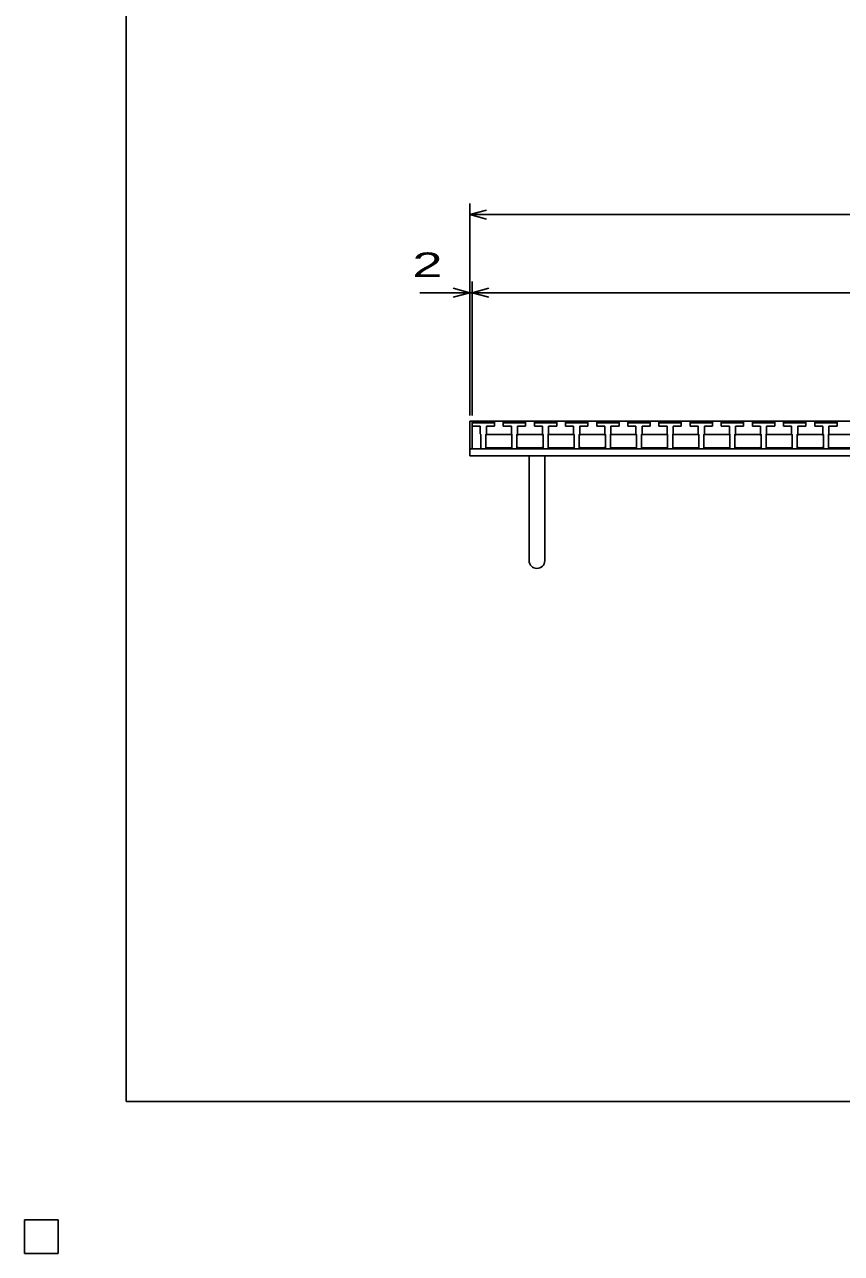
# Model space of a CAD drawing. Units: millimetres, scale not verified. Extents: x -1820 to 1731, y -1282 to 1054.
# Drawn here: x -1820 to -1088, y -1282 to -182 of the extents above; entities that cross this region are included whole.
import ezdxf
from ezdxf.enums import TextEntityAlignment as Align

# ---------------------------------------------------------------- set-up
doc = ezdxf.new("R2010")
doc.units = ezdxf.units.MM
doc.header["$LTSCALE"] = 10
for name, color, linetype, lineweight in [('0_2', 150, 'Continuous', 25), ('16', 3, 'Continuous', 25), ('19', 6, 'Continuous', 25), ('22', 2, 'Continuous', 25)]:
    doc.layers.add(name, color=color, linetype=linetype, lineweight=lineweight)
doc.styles.add('ベクトル', font='')
doc.styles.get('ベクトル').set_extended_font_data('ベクトル')

msp = doc.modelspace()

# ---------------------------------------------------------------- linework, layer by layer
at = {"layer": '0_2'}
for p, q in [((-1729, -1146.5), (-1729, 1053.5)), ((1731, -1146.5), (-1729, -1146.5))]:
    msp.add_line(p, q, dxfattribs=at)
at = {"layer": '16'}
for p, q in [((-1419, -538.5), (-1418.5, -537)), ((-1419, -537), (-423, -537)), ((-1419, -537), (-1419, -562)), ((-1419, -538.5), (-1419, -541.5)), ((-1399, -538.5), (-1419, -538.5)), ((-1418.5, -537), (-1415.6, -537)), ((-1415.6, -537), (-1415.1, -538.5)), ((-1410.95, -538.5), (-1410.45, -537)), ((-1410.45, -537), (-1407.55, -537)), ((-1407.55, -537), (-1407.05, -538.5)), ((-1402.9, -538.5), (-1402.4, -537)), ((-1402.4, -537), (-1399.5, -537)), ((-1399.5, -537), (-1399, -538.5)), ((-1399, -541.5), (-1399, -538.5)), ((-1391.1, -538.5), (-1390.6, -537)), ((-1391.1, -538.5), (-1391.1, -541.5)), ((-1371.1, -538.5), (-1391.1, -538.5)), ((-1390.6, -537), (-1387.7, -537)), ((-1387.7, -537), (-1387.2, -538.5)), ((-1383.05, -538.5), (-1382.55, -537)), ((-1382.55, -537), (-1379.65, -537)), ((-1379.65, -537), (-1379.15, -538.5)), ((-1375, -538.5), (-1374.5, -537)), ((-1374.5, -537), (-1371.6, -537)), ((-1371.6, -537), (-1371.1, -538.5)), ((-1371.1, -541.5), (-1371.1, -538.5)), ((-1363.2, -538.5), (-1362.7, -537)), ((-1363.2, -538.5), (-1363.2, -541.5)), ((-1343.2, -538.5), (-1363.2, -538.5)), ((-1362.7, -537), (-1359.8, -537)), ((-1359.8, -537), (-1359.3, -538.5)), ((-1355.15, -538.5), (-1354.65, -537)), ((-1354.65, -537), (-1351.75, -537)), ((-1351.75, -537), (-1351.25, -538.5)), ((-1347.1, -538.5), (-1346.6, -537)), ((-1346.6, -537), (-1343.7, -537)), ((-1343.7, -537), (-1343.2, -538.5)), ((-1343.2, -541.5), (-1343.2, -538.5)), ((-1335.3, -538.5), (-1334.8, -537)), ((-1335.3, -538.5), (-1335.3, -541.5)), ((-1315.3, -538.5), (-1335.3, -538.5)), ((-1334.8, -537), (-1331.9, -537)), ((-1331.9, -537), (-1331.4, -538.5)), ((-1327.25, -538.5), (-1326.75, -537)), ((-1326.75, -537), (-1323.85, -537)), ((-1323.85, -537), (-1323.35, -538.5)), ((-1319.2, -538.5), (-1318.7, -537)), ((-1318.7, -537), (-1315.8, -537)), ((-1315.8, -537), (-1315.3, -538.5)), ((-1315.3, -541.5), (-1315.3, -538.5)), ((-1307.4, -538.5), (-1306.9, -537)), ((-1307.4, -538.5), (-1307.4, -541.5)), ((-1287.4, -538.5), (-1307.4, -538.5)), ((-1306.9, -537), (-1304, -537)), ((-1304, -537), (-1303.5, -538.5)), ((-1299.35, -538.5), (-1298.85, -537)), ((-1298.85, -537), (-1295.95, -537)), ((-1295.95, -537), (-1295.45, -538.5)), ((-1291.3, -538.5), (-1290.8, -537)), ((-1290.8, -537), (-1287.9, -537)), ((-1287.9, -537), (-1287.4, -538.5)), ((-1287.4, -541.5), (-1287.4, -538.5)), ((-1279.5, -538.5), (-1279, -537)), ((-1279.5, -538.5), (-1279.5, -541.5)), ((-1259.5, -538.5), (-1279.5, -538.5)), ((-1279, -537), (-1276.1, -537)), ((-1276.1, -537), (-1275.6, -538.5)), ((-1271.45, -538.5), (-1270.95, -537)), ((-1270.95, -537), (-1268.05, -537)), ((-1268.05, -537), (-1267.55, -538.5)), ((-1263.4, -538.5), (-1262.9, -537)), ((-1262.9, -537), (-1260, -537)), ((-1260, -537), (-1259.5, -538.5)), ((-1259.5, -541.5), (-1259.5, -538.5)), ((-1251.6, -538.5), (-1251.1, -537)), ((-1251.6, -538.5), (-1251.6, -541.5)), ((-1231.6, -538.5), (-1251.6, -538.5)), ((-1251.1, -537), (-1248.2, -537)), ((-1248.2, -537), (-1247.7, -538.5)), ((-1243.55, -538.5), (-1243.05, -537)), ((-1243.05, -537), (-1240.15, -537)), ((-1240.15, -537), (-1239.65, -538.5)), ((-1235.5, -538.5), (-1235, -537)), ((-1235, -537), (-1232.1, -537)), ((-1232.1, -537), (-1231.6, -538.5)), ((-1231.6, -541.5), (-1231.6, -538.5)), ((-1223.7, -538.5), (-1223.2, -537)), ((-1223.7, -538.5), (-1223.7, -541.5)), ((-1203.7, -538.5), (-1223.7, -538.5)), ((-1223.2, -537), (-1220.3, -537)), ((-1220.3, -537), (-1219.8, -538.5)), ((-1215.65, -538.5), (-1215.15, -537)), ((-1215.15, -537), (-1212.25, -537)), ((-1212.25, -537), (-1211.75, -538.5)), ((-1207.6, -538.5), (-1207.1, -537)), ((-1207.1, -537), (-1204.2, -537)), ((-1204.2, -537), (-1203.7, -538.5)), ((-1203.7, -541.5), (-1203.7, -538.5)), ((-1195.8, -538.5), (-1195.3, -537)), ((-1195.8, -538.5), (-1195.8, -541.5)), ((-1175.8, -538.5), (-1195.8, -538.5)), ((-1195.3, -537), (-1192.4, -537)), ((-1192.4, -537), (-1191.9, -538.5)), ((-1187.75, -538.5), (-1187.25, -537)), ((-1187.25, -537), (-1184.35, -537)), ((-1184.35, -537), (-1183.85, -538.5)), ((-1179.7, -538.5), (-1179.2, -537)), ((-1179.2, -537), (-1176.3, -537)), ((-1176.3, -537), (-1175.8, -538.5)), ((-1175.8, -541.5), (-1175.8, -538.5)), ((-1167.9, -538.5), (-1167.4, -537)), ((-1167.9, -538.5), (-1167.9, -541.5)), ((-1147.9, -538.5), (-1167.9, -538.5)), ((-1167.4, -537), (-1164.5, -537)), ((-1164.5, -537), (-1164, -538.5)), ((-1159.85, -538.5), (-1159.35, -537)), ((-1159.35, -537), (-1156.45, -537)), ((-1156.45, -537), (-1155.95, -538.5)), ((-1151.8, -538.5), (-1151.3, -537)), ((-1151.3, -537), (-1148.4, -537)), ((-1148.4, -537), (-1147.9, -538.5)), ((-1147.9, -541.5), (-1147.9, -538.5)), ((-1140, -538.5), (-1139.5, -537)), ((-1140, -538.5), (-1140, -541.5)), ((-1120, -538.5), (-1140, -538.5)), ((-1139.5, -537), (-1136.6, -537)), ((-1136.6, -537), (-1136.1, -538.5)), ((-1131.95, -538.5), (-1131.45, -537)), ((-1131.45, -537), (-1128.55, -537)), ((-1128.55, -537), (-1128.05, -538.5)), ((-1123.9, -538.5), (-1123.4, -537)), ((-1123.4, -537), (-1120.5, -537)), ((-1120.5, -537), (-1120, -538.5)), ((-1120, -541.5), (-1120, -538.5)), ((-1112.1, -538.5), (-1111.6, -537)), ((-1112.1, -538.5), (-1112.1, -541.5)), ((-1092.1, -538.5), (-1112.1, -538.5)), ((-1111.6, -537), (-1108.7, -537)), ((-1108.7, -537), (-1108.2, -538.5)), ((-1104.05, -538.5), (-1103.55, -537)), ((-1103.55, -537), (-1100.65, -537)), ((-1100.65, -537), (-1100.15, -538.5)), ((-1096, -538.5), (-1095.5, -537)), ((-1095.5, -537), (-1092.6, -537)), ((-1092.6, -537), (-1092.1, -538.5)), ((-1092.1, -541.5), (-1092.1, -538.5)), ((-1419, -541.5), (-1411.75, -541.5)), ((-1411.75, -541.5), (-1411.75, -548.5)), ((-1411.75, -548.5), (-1411.25, -549)), ((-1411.25, -549), (-1411.25, -562)), ((-1406.75, -549), (-1406.25, -548.5)), ((-1406.75, -562), (-1406.75, -549)), ((-1406.75, -550), (-1405.75, -549)), ((-1406.25, -548.5), (-1406.25, -541.5)), ((-1406.25, -541.5), (-1399, -541.5)), ((-1405.75, -549), (-1384.35, -549)), ((-1391.1, -541.5), (-1383.85, -541.5)), ((-1384.35, -549), (-1383.35, -550)), ((-1383.85, -541.5), (-1383.85, -548.5)), ((-1383.85, -548.5), (-1383.35, -549)), ((-1383.35, -549), (-1383.35, -562)), ((-1378.85, -549), (-1378.35, -548.5)), ((-1378.85, -562), (-1378.85, -549)), ((-1378.85, -550), (-1377.85, -549)), ((-1378.35, -548.5), (-1378.35, -541.5)), ((-1378.35, -541.5), (-1371.1, -541.5)), ((-1377.85, -549), (-1356.45, -549)), ((-1363.2, -541.5), (-1355.95, -541.5)), ((-1356.45, -549), (-1355.45, -550)), ((-1355.95, -541.5), (-1355.95, -548.5)), ((-1355.95, -548.5), (-1355.45, -549)), ((-1355.45, -549), (-1355.45, -562)), ((-1350.95, -549), (-1350.45, -548.5)), ((-1350.95, -562), (-1350.95, -549)), ((-1350.95, -550), (-1349.95, -549)), ((-1350.45, -548.5), (-1350.45, -541.5)), ((-1350.45, -541.5), (-1343.2, -541.5)), ((-1349.95, -549), (-1328.55, -549)), ((-1335.3, -541.5), (-1328.05, -541.5)), ((-1328.55, -549), (-1327.55, -550)), ((-1328.05, -541.5), (-1328.05, -548.5)), ((-1328.05, -548.5), (-1327.55, -549)), ((-1327.55, -549), (-1327.55, -562)), ((-1323.05, -549), (-1322.55, -548.5)), ((-1323.05, -562), (-1323.05, -549)), ((-1323.05, -550), (-1322.05, -549)), ((-1322.55, -548.5), (-1322.55, -541.5)), ((-1322.55, -541.5), (-1315.3, -541.5)), ((-1322.05, -549), (-1300.65, -549)), ((-1307.4, -541.5), (-1300.15, -541.5)), ((-1300.65, -549), (-1299.65, -550)), ((-1300.15, -541.5), (-1300.15, -548.5)), ((-1300.15, -548.5), (-1299.65, -549)), ((-1299.65, -549), (-1299.65, -562)), ((-1295.15, -549), (-1294.65, -548.5)), ((-1295.15, -562), (-1295.15, -549)), ((-1295.15, -550), (-1294.15, -549)), ((-1294.65, -548.5), (-1294.65, -541.5)), ((-1294.65, -541.5), (-1287.4, -541.5)), ((-1294.15, -549), (-1272.75, -549)), ((-1279.5, -541.5), (-1272.25, -541.5)), ((-1272.75, -549), (-1271.75, -550)), ((-1272.25, -541.5), (-1272.25, -548.5)), ((-1272.25, -548.5), (-1271.75, -549)), ((-1271.75, -549), (-1271.75, -562)), ((-1267.25, -549), (-1266.75, -548.5)), ((-1267.25, -562), (-1267.25, -549)), ((-1267.25, -550), (-1266.25, -549)), ((-1266.75, -548.5), (-1266.75, -541.5)), ((-1266.75, -541.5), (-1259.5, -541.5)), ((-1266.25, -549), (-1244.85, -549)), ((-1251.6, -541.5), (-1244.35, -541.5)), ((-1244.85, -549), (-1243.85, -550)), ((-1244.35, -541.5), (-1244.35, -548.5)), ((-1244.35, -548.5), (-1243.85, -549)), ((-1243.85, -549), (-1243.85, -562)), ((-1239.35, -549), (-1238.85, -548.5)), ((-1239.35, -562), (-1239.35, -549)), ((-1239.35, -550), (-1238.35, -549)), ((-1238.85, -548.5), (-1238.85, -541.5)), ((-1238.85, -541.5), (-1231.6, -541.5)), ((-1238.35, -549), (-1216.95, -549)), ((-1223.7, -541.5), (-1216.45, -541.5)), ((-1216.95, -549), (-1215.95, -550)), ((-1216.45, -541.5), (-1216.45, -548.5)), ((-1216.45, -548.5), (-1215.95, -549)), ((-1215.95, -549), (-1215.95, -562)), ((-1211.45, -549), (-1210.95, -548.5)), ((-1211.45, -562), (-1211.45, -549)), ((-1211.45, -550), (-1210.45, -549)), ((-1210.95, -548.5), (-1210.95, -541.5)), ((-1210.95, -541.5), (-1203.7, -541.5)), ((-1210.45, -549), (-1189.05, -549)), ((-1195.8, -541.5), (-1188.55, -541.5)), ((-1189.05, -549), (-1188.05, -550)), ((-1188.55, -541.5), (-1188.55, -548.5)), ((-1188.55, -548.5), (-1188.05, -549)), ((-1188.05, -549), (-1188.05, -562)), ((-1183.55, -549), (-1183.05, -548.5)), ((-1183.55, -562), (-1183.55, -549)), ((-1183.55, -550), (-1182.55, -549)), ((-1183.05, -548.5), (-1183.05, -541.5)), ((-1183.05, -541.5), (-1175.8, -541.5)), ((-1182.55, -549), (-1161.15, -549)), ((-1167.9, -541.5), (-1160.65, -541.5)), ((-1161.15, -549), (-1160.15, -550)), ((-1160.65, -541.5), (-1160.65, -548.5)), ((-1160.65, -548.5), (-1160.15, -549)), ((-1160.15, -549), (-1160.15, -562)), ((-1155.65, -549), (-1155.15, -548.5)), ((-1155.65, -562), (-1155.65, -549)), ((-1155.65, -550), (-1154.65, -549)), ((-1155.15, -548.5), (-1155.15, -541.5)), ((-1155.15, -541.5), (-1147.9, -541.5)), ((-1154.65, -549), (-1133.25, -549)), ((-1140, -541.5), (-1132.75, -541.5)), ((-1133.25, -549), (-1132.25, -550)), ((-1132.75, -541.5), (-1132.75, -548.5)), ((-1132.75, -548.5), (-1132.25, -549)), ((-1132.25, -549), (-1132.25, -562)), ((-1127.75, -549), (-1127.25, -548.5)), ((-1127.75, -562), (-1127.75, -549)), ((-1127.75, -550), (-1126.75, -549)), ((-1127.25, -548.5), (-1127.25, -541.5)), ((-1127.25, -541.5), (-1120, -541.5)), ((-1126.75, -549), (-1105.35, -549)), ((-1112.1, -541.5), (-1104.85, -541.5)), ((-1105.35, -549), (-1104.35, -550)), ((-1104.85, -541.5), (-1104.85, -548.5)), ((-1104.85, -548.5), (-1104.35, -549)), ((-1104.35, -549), (-1104.35, -562)), ((-1099.85, -549), (-1099.35, -548.5)), ((-1099.85, -562), (-1099.85, -549)), ((-1099.85, -550), (-1098.85, -549)), ((-1099.35, -548.5), (-1099.35, -541.5)), ((-1099.35, -541.5), (-1092.1, -541.5)), ((-1098.85, -549), (-1077.45, -549)), ((-1405.75, -561), (-1406.75, -560)), ((-1384.35, -561), (-1405.75, -561)), ((-1383.35, -560), (-1384.35, -561)), ((-1377.85, -561), (-1378.85, -560)), ((-1356.45, -561), (-1377.85, -561)), ((-1355.45, -560), (-1356.45, -561)), ((-1349.95, -561), (-1350.95, -560)), ((-1328.55, -561), (-1349.95, -561)), ((-1327.55, -560), (-1328.55, -561)), ((-1322.05, -561), (-1323.05, -560)), ((-1300.65, -561), (-1322.05, -561)), ((-1299.65, -560), (-1300.65, -561)), ((-1294.15, -561), (-1295.15, -560)), ((-1272.75, -561), (-1294.15, -561)), ((-1271.75, -560), (-1272.75, -561)), ((-1266.25, -561), (-1267.25, -560)), ((-1244.85, -561), (-1266.25, -561)), ((-1243.85, -560), (-1244.85, -561)), ((-1238.35, -561), (-1239.35, -560)), ((-1216.95, -561), (-1238.35, -561)), ((-1215.95, -560), (-1216.95, -561)), ((-1210.45, -561), (-1211.45, -560)), ((-1189.05, -561), (-1210.45, -561)), ((-1188.05, -560), (-1189.05, -561)), ((-1182.55, -561), (-1183.55, -560)), ((-1161.15, -561), (-1182.55, -561)), ((-1160.15, -560), (-1161.15, -561)), ((-1154.65, -561), (-1155.65, -560)), ((-1133.25, -561), (-1154.65, -561)), ((-1132.25, -560), (-1133.25, -561)), ((-1126.75, -561), (-1127.75, -560)), ((-1105.35, -561), (-1126.75, -561)), ((-1104.35, -560), (-1105.35, -561)), ((-1098.85, -561), (-1099.85, -560)), ((-1077.45, -561), (-1098.85, -561)), ((-1419, -562), (-423, -562)), ((-1411.25, -562), (-1406.75, -562)), ((-1383.35, -562), (-1378.85, -562)), ((-1355.45, -562), (-1350.95, -562)), ((-1327.55, -562), (-1323.05, -562)), ((-1299.65, -562), (-1295.15, -562)), ((-1271.75, -562), (-1267.25, -562)), ((-1243.85, -562), (-1239.35, -562)), ((-1215.95, -562), (-1211.45, -562)), ((-1188.05, -562), (-1183.55, -562)), ((-1160.15, -562), (-1155.65, -562)), ((-1132.25, -562), (-1127.75, -562)), ((-1104.35, -562), (-1099.85, -562)), ((-1820, -1252.5), (-1790, -1252.5)), ((-1820, -1282.5), (-1820, -1252.5)), ((-1820, -1252.5), (-1790, -1252.5)), ((-1820, -1282.5), (-1820, -1252.5)), ((-1820, -1252.5), (-1790, -1252.5)), ((-1820, -1282.5), (-1820, -1252.5)), ((-1820, -1252.5), (-1790, -1252.5)), ((-1820, -1282.5), (-1820, -1252.5)), ((-1820, -1252.5), (-1790, -1252.5)), ((-1820, -1282.5), (-1820, -1252.5)), ((-1790, -1282.5), (-1790, -1252.5)), ((-1790, -1282.5), (-1790, -1252.5)), ((-1790, -1282.5), (-1790, -1252.5)), ((-1790, -1282.5), (-1790, -1252.5)), ((-1790, -1282.5), (-1790, -1252.5)), ((-1820, -1282.5), (-1790, -1282.5)), ((-1820, -1282.5), (-1790, -1282.5)), ((-1820, -1282.5), (-1790, -1282.5)), ((-1820, -1282.5), (-1790, -1282.5)), ((-1820, -1282.5), (-1790, -1282.5))]:
    msp.add_line(p, q, dxfattribs=at)
at = {"layer": '19'}
for p, q in [((-1421, -562), (-1421, -537)), ((-1421, -537), (-1419, -537)), ((-1421, -562), (-421, -562)), ((-1421, -568), (-1421, -562)), ((-421, -568), (-1421, -568)), ((-1368, -568), (-1368, -662)), ((-1354, -662), (-1354, -568))]:
    msp.add_line(p, q, dxfattribs=at)
msp.add_arc((-1361, -662), 7, 180, 0, dxfattribs=at)
at = {"layer": '22', "color": 4}
for p, q in [((-1421, -532), (-1421, -342)), ((-1421, -352), (-1406, -348)), ((-1406, -356), (-1421, -352)), ((-1421, -352), (-421, -352)), ((-1421, -422), (-1436, -418)), ((-1421, -532), (-1421, -412)), ((-1419, -532), (-1419, -412)), ((-1419, -422), (-1404, -418)), ((-1466, -422), (-1421, -422)), ((-1436, -426), (-1421, -422)), ((-1421, -422), (-1419, -422)), ((-1404, -426), (-1419, -422)), ((-1419, -422), (-423, -422))]:
    msp.add_line(p, q, dxfattribs=at)
at = {"layer": '22'}
for p, q in [((-1790, -1252.5), (-1820, -1252.5)), ((-1820, -1252.5), (-1820, -1282.5)), ((-1790, -1252.5), (-1820, -1252.5)), ((-1820, -1252.5), (-1820, -1282.5)), ((-1790, -1252.5), (-1820, -1252.5)), ((-1820, -1252.5), (-1820, -1282.5)), ((-1790, -1282.5), (-1790, -1252.5)), ((-1790, -1282.5), (-1790, -1252.5)), ((-1790, -1282.5), (-1790, -1252.5)), ((-1820, -1282.5), (-1790, -1282.5)), ((-1820, -1282.5), (-1790, -1282.5)), ((-1820, -1282.5), (-1790, -1282.5))]:
    msp.add_line(p, q, dxfattribs=at)

# ---------------------------------------------------------------- texts
at = {"layer": '22', "style": 'ベクトル', "width": 1.65}
msp.add_text(' 2 ', height=21.99, dxfattribs=at).set_placement((-1486, -397), align=Align.MIDDLE_LEFT)

doc.saveas('drawing.dxf')
